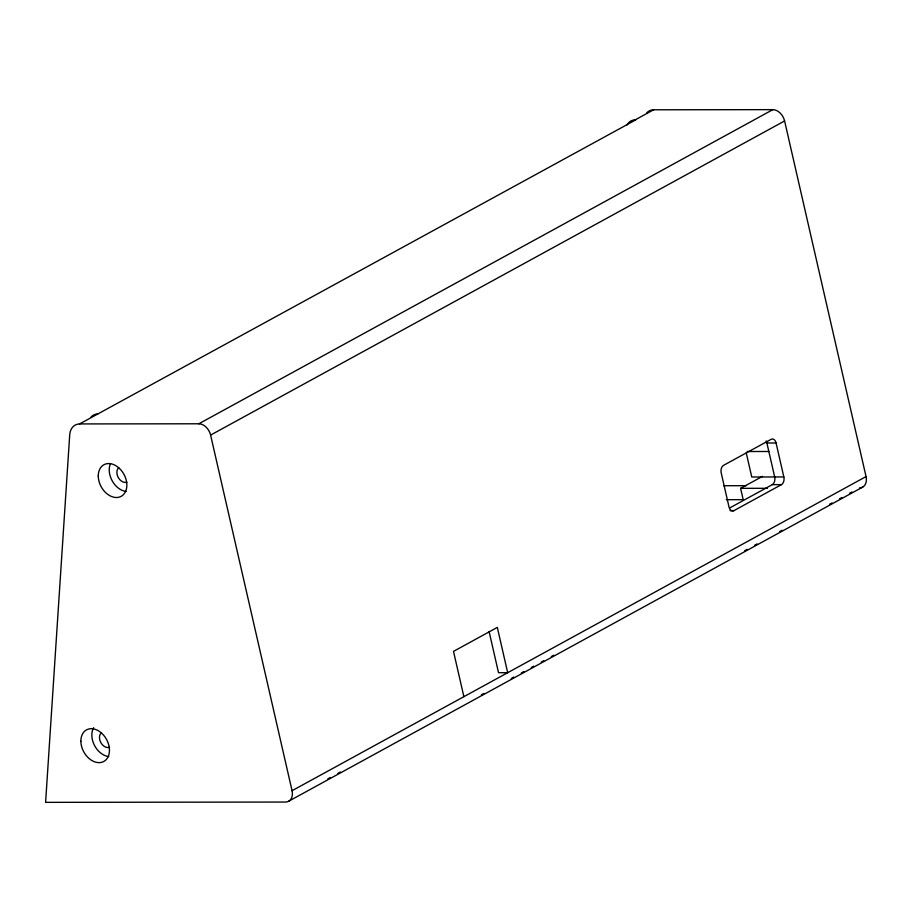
<?xml version="1.0" encoding="UTF-8"?>
<svg xmlns="http://www.w3.org/2000/svg" width="912" height="912" viewBox="0 0 912 912"><rect width="100%" height="100%" fill="white"/><g stroke="black" fill="none" stroke-linecap="round" stroke-linejoin="round"><path stroke-width="1.37" d="M646.813 112.803A17.624 12.688 61.3 0 1 653.596 109.793L772.829 109.645A12.016 8.641 61.3 0 1 784.594 120.954L866.047 476.577L292.057 790.715A12.016 8.641 61.3 0 1 285.479 802.047L45.6 802.355L69.734 434.591A17.624 12.688 61.3 0 1 79.606 423.932L635.903 119.803L635.311 119.803A17.624 12.688 61.3 0 0 627.011 124.944M635.311 119.803L653.596 109.793M79.606 423.932L198.839 423.784L772.829 109.645M198.839 423.784A12.016 8.641 61.3 0 1 210.604 435.092L784.594 120.954M726.26 499.685L743.189 499.662L740.601 488.342L762.535 476.338M729.668 507.973L772.316 484.637L781.481 484.625A6.008 3.876 89.9 0 0 783.841 476.953L776.066 442.981A6.008 3.876 89.9 0 0 771.107 439.322L723.581 465.337A5.905 3.819 89.9 0 0 721.221 472.997L729.007 506.969A5.905 3.819 89.9 0 0 733.955 510.629L781.481 484.625M327.898 778.837L330.395 777.469M337.885 773.365L340.381 772.008M481.376 694.83L483.873 693.473M511.324 678.448L513.821 677.08M521.311 672.976L523.807 671.62M531.297 667.516L533.794 666.148M541.272 662.055L543.769 660.687M551.258 656.594L553.755 655.226M744.671 550.734L747.167 549.366M754.646 545.273L757.142 543.905M779.612 531.616L782.108 530.248M829.521 504.302L832.018 502.934M839.496 498.83L841.993 497.473M849.482 493.369L851.979 492.001M288.785 801.181L862.775 487.042M766.126 440.986A6.008 3.876 89.9 0 1 766.901 442.993L776.066 442.981M747.27 451.52L768.839 451.486M783.841 476.953L751.75 476.999L746.233 452.865M723.649 485.72L746.21 485.686M740.601 488.342L767.391 488.308M730.033 510.64L733.955 510.629M766.901 442.993L774.676 476.965A6.008 3.876 89.9 0 1 772.316 484.637M489.094 631.526L498.522 672.714L507.688 672.703L497.314 627.399L453.503 651.373L463.877 696.677M210.604 435.092L292.057 790.715M109.543 747.316A8.402 6.053 61.3 0 1 100.89 742.699A8.402 6.053 61.3 0 1 101.346 732.792M866.047 476.577A12.016 8.641 61.3 0 1 859.469 487.909M126.939 482.186A8.402 6.053 61.3 0 1 118.286 477.569A8.402 6.053 61.3 0 1 118.742 467.662M126.209 491.454A18.012 12.973 61.3 0 1 112.313 481.046A18.012 12.973 61.3 0 1 110.489 463.615M108.802 756.584A18.012 12.973 61.3 0 1 94.529 745.48A18.012 12.973 61.3 0 1 93.651 727.662M91.097 416.944A17.624 12.688 61.3 0 1 97.88 413.934M80.872 741.285A18.012 12.973 61.3 0 0 102.475 762.067A18.012 12.973 61.3 0 0 102.133 733.636A18.012 12.973 61.3 0 0 80.872 741.285M98.268 476.155A18.012 12.973 61.3 0 0 119.871 496.937A18.012 12.973 61.3 0 0 119.529 468.506A18.012 12.973 61.3 0 0 98.268 476.155"/></g></svg>
